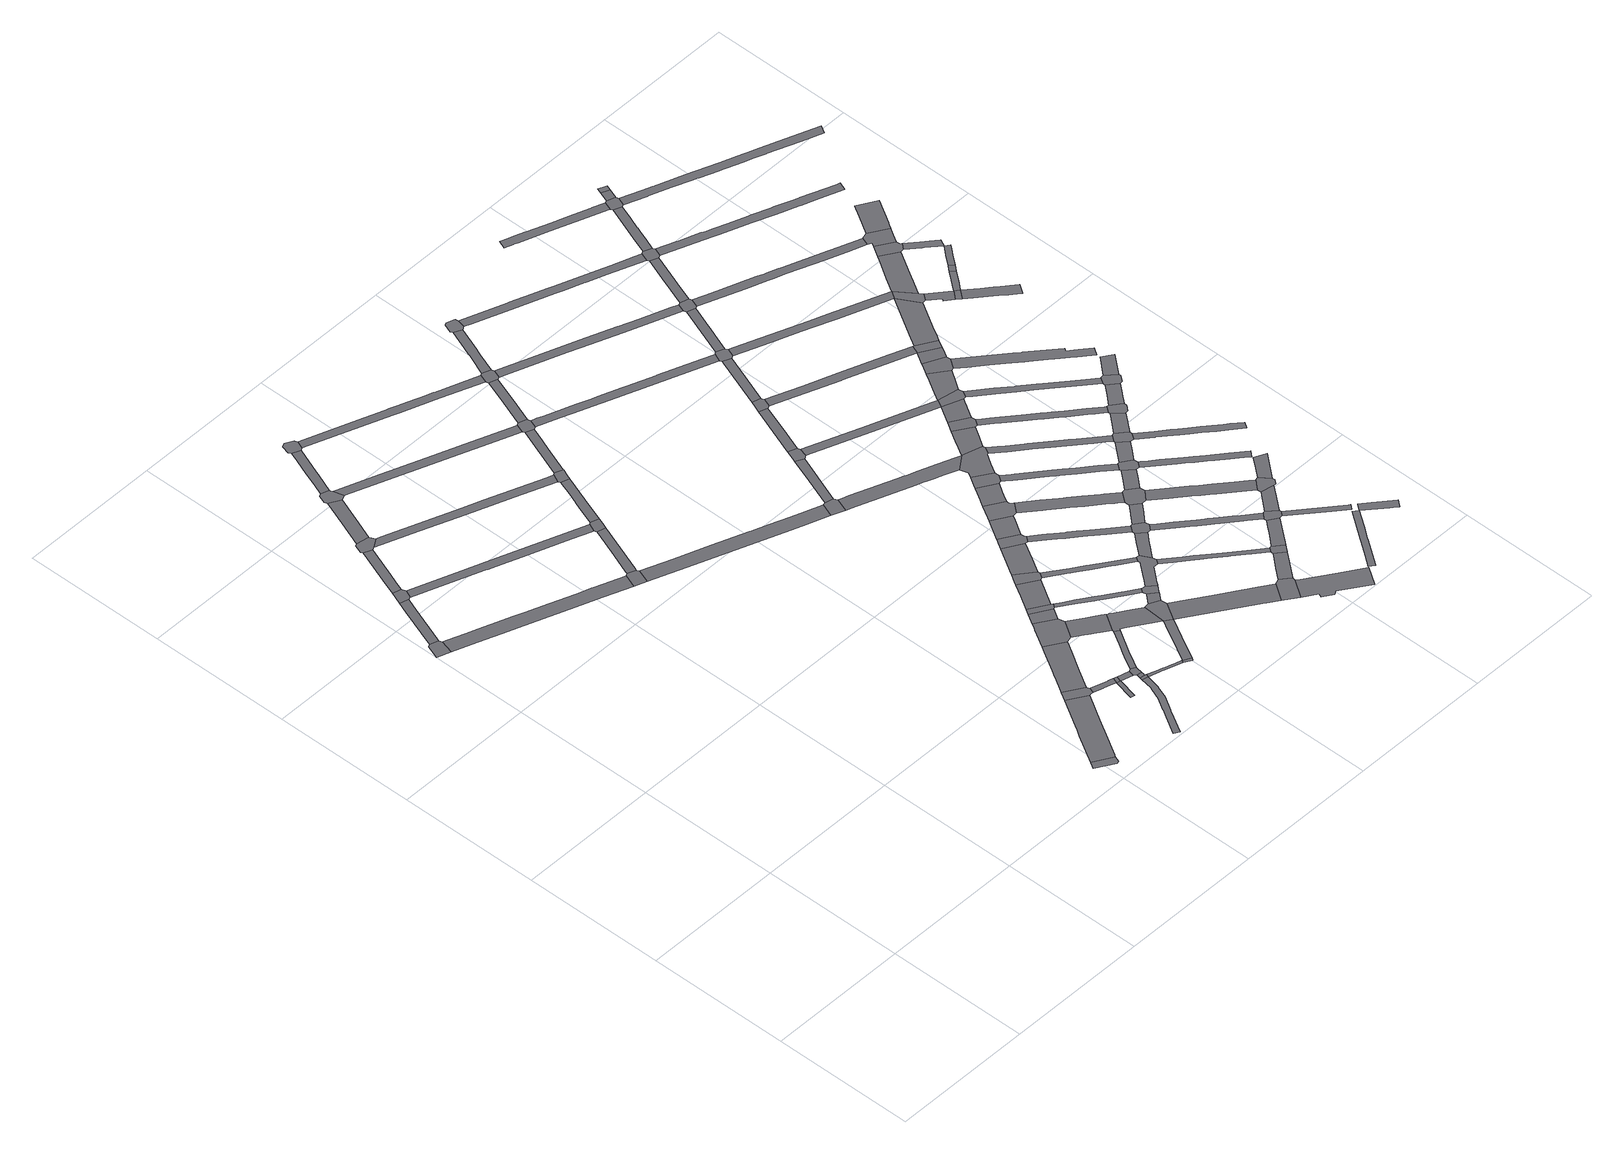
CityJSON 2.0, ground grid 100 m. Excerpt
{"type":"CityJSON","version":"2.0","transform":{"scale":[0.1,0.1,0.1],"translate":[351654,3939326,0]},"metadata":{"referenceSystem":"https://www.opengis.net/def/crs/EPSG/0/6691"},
"CityObjects":{
"road1":{"type":"Road","geometry":[{"type":"MultiSurface","lod":"1","boundaries":[[[0,1,2,3,4,5]]]}]},
"road2":{"type":"Road","attributes":{"RoadStructureAttribute.sectionType":"1"},"geometry":[{"type":"MultiSurface","lod":"1","boundaries":[[[6,7,8,9,10,0,5]]]}]},
"road3":{"type":"Road","geometry":[{"type":"MultiSurface","lod":"1","boundaries":[[[11,12,13,14,9,8]]]}]},
"road4":{"type":"Road","attributes":{"RoadStructureAttribute.sectionType":"1"},"geometry":[{"type":"MultiSurface","lod":"1","boundaries":[[[15,16,14,13,17,18,19,20]]]}]},
"road5":{"type":"Road","attributes":{"RoadStructureAttribute.sectionType":"1"},"geometry":[{"type":"MultiSurface","lod":"1","boundaries":[[[21,22,23,24,25,26,27,28,29,4,3,30,31,32,33,34,35,36,37]]]}]},
"road6":{"type":"Road","geometry":[{"type":"MultiSurface","lod":"1","boundaries":[[[38,39,40,41,42,15,20,43,44]]]}]},
"road7":{"type":"Road","attributes":{"RoadStructureAttribute.sectionType":"1"},"geometry":[{"type":"MultiSurface","lod":"1","boundaries":[[[45,46,40,39,47,48]]]}]},
"road8":{"type":"Road","attributes":{"RoadStructureAttribute.sectionType":"1"},"geometry":[{"type":"MultiSurface","lod":"1","boundaries":[[[49,50,51,52,53,12,11,54,55,56,57,58,59,60,61,62]]]}]},
"road9":{"type":"Road","geometry":[{"type":"MultiSurface","lod":"1","boundaries":[[[63,64,65,66,67]]]}]},
"road10":{"type":"Road","geometry":[{"type":"MultiSurface","lod":"1","boundaries":[[[68,45,48,69,70,71,72,73,74]]]}]},
"road11":{"type":"Road","attributes":{"RoadStructureAttribute.sectionType":"1"},"geometry":[{"type":"MultiSurface","lod":"1","boundaries":[[[72,75,76,77,78,79,80,81,82,73]]]}]},
"road12":{"type":"Road","geometry":[{"type":"MultiSurface","lod":"1","boundaries":[[[36,83,84,85,86,37]]]}]},
"road13":{"type":"Road","attributes":{"function":"3","RoadStructureAttribute.sectionType":"1"},"geometry":[{"type":"MultiSurface","lod":"1","boundaries":[[[87,88,89,90,63,67,91,92,93,94,95,96]]]}]},
"road14":{"type":"Road","attributes":{"RoadStructureAttribute.sectionType":"1"},"geometry":[{"type":"MultiSurface","lod":"1","boundaries":[[[97,98,99,100,101,102,103,104,105,106,38,44]]]}]},
"road15":{"type":"Road","geometry":[{"type":"MultiSurface","lod":"1","boundaries":[[[107,108,78,77,109,110,111,112,113]]]}]},
"road16":{"type":"Road","attributes":{"RoadStructureAttribute.sectionType":"1"},"geometry":[{"type":"MultiSurface","lod":"1","boundaries":[[[114,115,116,86,85,117,118]]]}]},
"road17":{"type":"Road","geometry":[{"type":"MultiSurface","lod":"1","boundaries":[[[119,87,96,120,121,122,123]]]}]},
"road18":{"type":"Road","geometry":[{"type":"MultiSurface","lod":"1","boundaries":[[[124,125,126,49,62,114,118]]]}]},
"road19":{"type":"Road","attributes":{"RoadStructureAttribute.sectionType":"1"},"geometry":[{"type":"MultiSurface","lod":"1","boundaries":[[[127,128,129,130,131,132,133,134,70,69]]]}]},
"road20":{"type":"Road","attributes":{"RoadStructureAttribute.sectionType":"1"},"geometry":[{"type":"MultiSurface","lod":"1","boundaries":[[[135,136,137,138,139,140,141,142,143,144,145,146,147,148,149,150,151,152]]]}]},
"road21":{"type":"Road","attributes":{"RoadStructureAttribute.sectionType":"1"},"geometry":[{"type":"MultiSurface","lod":"1","boundaries":[[[153,154,155,156,122,121,157,158,159,160]]]}]},
"road22":{"type":"Road","attributes":{"function":"3","RoadStructureAttribute.sectionType":"1"},"geometry":[{"type":"MultiSurface","lod":"1","boundaries":[[[161,162,163,164,165,166,167,168,169,170,171,172,173,119,123]]]}]},
"road23":{"type":"Road","attributes":{"RoadStructureAttribute.sectionType":"1"},"geometry":[{"type":"MultiSurface","lod":"1","boundaries":[[[174,175,176,177,126,125,178,179,180]]]}]},
"road24":{"type":"Road","attributes":{"RoadStructureAttribute.sectionType":"1"},"geometry":[{"type":"MultiSurface","lod":"1","boundaries":[[[181,160,182,183,181,184,185,186]]]}]},
"road25":{"type":"Road","geometry":[{"type":"MultiSurface","lod":"1","boundaries":[[[153,160,181,186]]]}]},
"road26":{"type":"Road","attributes":{"RoadStructureAttribute.sectionType":"1"},"geometry":[{"type":"MultiSurface","lod":"1","boundaries":[[[187,188,189,190,191,192,193,194,195,84,83,196,197,198,199]]]}]},
"road27":{"type":"Road","geometry":[{"type":"MultiSurface","lod":"1","boundaries":[[[200,201,202,135,152,203]]]}]},
"road28":{"type":"Road","attributes":{"RoadStructureAttribute.sectionType":"1"},"geometry":[{"type":"MultiSurface","lod":"1","boundaries":[[[204,201,200,205,206]]]}]},
"road29":{"type":"Road","geometry":[{"type":"MultiSurface","lod":"1","boundaries":[[[179,207,208,209,210,102,101,180]]]}]},
"road30":{"type":"Road","geometry":[{"type":"MultiSurface","lod":"1","boundaries":[[[211,212,213,185,184,204,206]]]}]},
"road31":{"type":"Road","attributes":{"RoadStructureAttribute.sectionType":"1"},"geometry":[{"type":"MultiSurface","lod":"1","boundaries":[[[214,215,216,217,218,219,220,221,222,223,224,225,226,227,228,229,230,111,110]]]}]},
"road32":{"type":"Road","geometry":[{"type":"MultiSurface","lod":"1","boundaries":[[[166,231,232,233,234,235,236,167]]]}]},
"road33":{"type":"Road","attributes":{"RoadStructureAttribute.sectionType":"1"},"geometry":[{"type":"MultiSurface","lod":"1","boundaries":[[[237,238,239,240,241,242,243,244,245,203,152]]]}]},
"road34":{"type":"Road","attributes":{"RoadStructureAttribute.sectionType":"1"},"geometry":[{"type":"MultiSurface","lod":"1","boundaries":[[[211,246,247,248,249,250,251,252,253,254,212]]]}]},
"road35":{"type":"Road","attributes":{"RoadStructureAttribute.sectionType":"1"},"geometry":[{"type":"MultiSurface","lod":"1","boundaries":[[[255,256,257,258,210,209]]]}]},
"road36":{"type":"Road","attributes":{"function":"3","RoadStructureAttribute.sectionType":"1"},"geometry":[{"type":"MultiSurface","lod":"1","boundaries":[[[259,260,234,233,261]]]}]},
"road37":{"type":"Road","geometry":[{"type":"MultiSurface","lod":"1","boundaries":[[[262,263,264,240,239]]]}]},
"road38":{"type":"Road","attributes":{"RoadStructureAttribute.sectionType":"1"},"geometry":[{"type":"MultiSurface","lod":"1","boundaries":[[[265,266,267,268,269,270,232,231,271,272,273,274,275,276]]]}]},
"road39":{"type":"Road","geometry":[{"type":"MultiSurface","lod":"1","boundaries":[[[277,278,279,259,261,280]]]}]},
"road40":{"type":"Road","geometry":[{"type":"MultiSurface","lod":"1","boundaries":[[[281,282,283,130,129,258,257,284]]]}]},
"road41":{"type":"Road","attributes":{"function":"3","RoadStructureAttribute.sectionType":"1"},"geometry":[{"type":"MultiSurface","lod":"1","boundaries":[[[285,279,278,286,287]]]}]},
"road42":{"type":"Road","attributes":{"RoadStructureAttribute.sectionType":"1"},"geometry":[{"type":"MultiSurface","lod":"1","boundaries":[[[288,289,290,291,292,293,264,263,294,295,296,297]]]}]},
"road43":{"type":"Road","geometry":[{"type":"MultiSurface","lod":"1","boundaries":[[[250,249,298,299,300,288,301,302,303,304,305,265,276]]]}]},
"road44":{"type":"Road","attributes":{"RoadStructureAttribute.sectionType":"1"},"geometry":[{"type":"MultiSurface","lod":"1","boundaries":[[[306,307,308,283,282,309,310]]]}]},
"road45":{"type":"Road","geometry":[{"type":"MultiSurface","lod":"1","boundaries":[[[286,311,312,313,314,315,287]]]}]},
"road46":{"type":"Road","attributes":{"RoadStructureAttribute.sectionType":"1"},"geometry":[{"type":"MultiSurface","lod":"1","boundaries":[[[316,317,318,319,320,321,322,323,324,277,280,325,326,327,328,329,330,331,332]]]}]},
"road47":{"type":"Road","geometry":[{"type":"MultiSurface","lod":"1","boundaries":[[[333,334,335,336,337,187,199]]]}]},
"road48":{"type":"Road","geometry":[{"type":"MultiSurface","lod":"1","boundaries":[[[338,339,340,301,288,297]]]}]},
"road49":{"type":"Road","attributes":{"function":"3","RoadStructureAttribute.sectionType":"1"},"geometry":[{"type":"MultiSurface","lod":"1","boundaries":[[[341,342,314,313,343,344,345]]]}]},
"road50":{"type":"Road","geometry":[{"type":"MultiSurface","lod":"1","boundaries":[[[346,347,218,217,306,310,348,349]]]}]},
"road51":{"type":"Road","attributes":{"RoadStructureAttribute.sectionType":"1"},"geometry":[{"type":"MultiSurface","lod":"1","boundaries":[[[350,340,339,351,352]]]}]},
"road52":{"type":"Road","attributes":{"RoadStructureAttribute.sectionType":"1"},"geometry":[{"type":"MultiSurface","lod":"1","boundaries":[[[353,354,355,337,336]]]}]},
"road53":{"type":"Road","geometry":[{"type":"MultiSurface","lod":"1","boundaries":[[[351,356,357,358,359,316,332,352]]]}]},
"road54":{"type":"Road","attributes":{"RoadStructureAttribute.sectionType":"1"},"geometry":[{"type":"MultiSurface","lod":"1","boundaries":[[[360,361,362,363,312,311,364,365,366,367,368,369,370,371]]]}]},
"road55":{"type":"Road","geometry":[{"type":"MultiSurface","lod":"1","boundaries":[[[372,373,374,375,376,377,345,344,378,379]]]}]},
"road56":{"type":"Road","attributes":{"RoadStructureAttribute.sectionType":"1"},"geometry":[{"type":"MultiSurface","lod":"1","boundaries":[[[380,381,382,383,384,347,346,385,386,387,388,389]]]}]},
"road57":{"type":"Road","attributes":{"function":"3","RoadStructureAttribute.sectionType":"1"},"geometry":[{"type":"MultiSurface","lod":"1","boundaries":[[[374,390,391,392,375]]]}]},
"road58":{"type":"Road","attributes":{"RoadStructureAttribute.sectionType":"1"},"geometry":[{"type":"MultiSurface","lod":"1","boundaries":[[[393,394,395,396,397,398,399,338,297,400,401,402,403]]]}]},
"road59":{"type":"Road","geometry":[{"type":"MultiSurface","lod":"1","boundaries":[[[404,405,354,353,406,407,408]]]}]},
"road60":{"type":"Road","geometry":[{"type":"MultiSurface","lod":"1","boundaries":[[[357,409,410,411,412,413,414,415,416,417,360,371,418,419,420,421,422,358]]]}]},
"road61":{"type":"Road","attributes":{"RoadStructureAttribute.sectionType":"1"},"geometry":[{"type":"MultiSurface","lod":"1","boundaries":[[[423,424,425,426,427,428,429,430,431,432,433,434,435,436,437,438,439,281,284]]]}]},
"road62":{"type":"Road","attributes":{"RoadStructureAttribute.sectionType":"1"},"geometry":[{"type":"MultiSurface","lod":"1","boundaries":[[[440,441,442,443,444,445,446,447,448,449,450,451,334,333,452,453,454,455,456,457,458,459]]]}]},
"road63":{"type":"Road","geometry":[{"type":"MultiSurface","lod":"1","boundaries":[[[460,380,389,461,462,463,464,465]]]}]},
"road64":{"type":"Road","geometry":[{"type":"MultiSurface","lod":"1","boundaries":[[[466,467,468,469,392,391,470,471]]]}]},
"road65":{"type":"Road","attributes":{"RoadStructureAttribute.sectionType":"1"},"geometry":[{"type":"MultiSurface","lod":"1","boundaries":[[[472,473,474,475,476,477,478,479,480,481,482,483,484,485,486,487,372,379]]]}]},
"road66":{"type":"Road","attributes":{"RoadStructureAttribute.sectionType":"1"},"geometry":[{"type":"MultiSurface","lod":"1","boundaries":[[[488,489,490,491,404,408]]]}]},
"road67":{"type":"Road","attributes":{"function":"3","RoadStructureAttribute.sectionType":"1"},"geometry":[{"type":"MultiSurface","lod":"1","boundaries":[[[467,492,493,494,495,496,497,498,468]]]}]},
"road68":{"type":"Road","attributes":{"RoadStructureAttribute.sectionType":"1"},"geometry":[{"type":"MultiSurface","lod":"1","boundaries":[[[499,500,501,417,416,502,503,504]]]}]},
"road69":{"type":"Road","geometry":[{"type":"MultiSurface","lod":"1","boundaries":[[[505,506,507,508,509,393,403]]]}]},
"road70":{"type":"Road","geometry":[{"type":"MultiSurface","lod":"1","boundaries":[[[510,490,489,511,512,513,514,515]]]}]},
"road71":{"type":"Road","geometry":[{"type":"MultiSurface","lod":"1","boundaries":[[[516,495,494,517,518,519,520,521,522]]]}]},
"road72":{"type":"Road","attributes":{"RoadStructureAttribute.sectionType":"1"},"geometry":[{"type":"MultiSurface","lod":"1","boundaries":[[[523,524,525,526,527,528,529,414,413,530,531,532,533,534,535,536,537,538,539,540]]]}]},
"road73":{"type":"Road","attributes":{"RoadStructureAttribute.sectionType":"1"},"geometry":[{"type":"MultiSurface","lod":"1","boundaries":[[[348,541,542,543,544,545,546,547,548,549,550,551,552,553,554,349]]]}]},
"road74":{"type":"Road","geometry":[{"type":"MultiSurface","lod":"1","boundaries":[[[555,556,557,558,479,478,559,499,504]]]}]},
"road75":{"type":"Road","attributes":{"RoadStructureAttribute.sectionType":"1"},"geometry":[{"type":"MultiSurface","lod":"1","boundaries":[[[470,560,561,562,563,564,565,566,567,568,569,570,571,572,573,574,575,576,577,578,471]]]}]},
"road76":{"type":"Road","attributes":{"RoadStructureAttribute.sectionType":"1"},"geometry":[{"type":"MultiSurface","lod":"1","boundaries":[[[579,580,581,582,583,584,407,406]]]}]},
"road77":{"type":"Road","geometry":[{"type":"MultiSurface","lod":"1","boundaries":[[[585,586,522,521,587,588,589,590,591,592,440,459]]]}]},
"road78":{"type":"Road","attributes":{"RoadStructureAttribute.sectionType":"1"},"geometry":[{"type":"MultiSurface","lod":"1","boundaries":[[[593,594,595,508,507,596,597,598]]]}]},
"road79":{"type":"Road","attributes":{"RoadStructureAttribute.sectionType":"1"},"geometry":[{"type":"MultiSurface","lod":"1","boundaries":[[[599,600,601,602,603,604,605,606,607,506,505]]]}]},
"road80":{"type":"Road","attributes":{"RoadStructureAttribute.sectionType":"1"},"geometry":[{"type":"MultiSurface","lod":"1","boundaries":[[[608,515,514,609,610,611,612]]]}]},
"road81":{"type":"Road","attributes":{"RoadStructureAttribute.sectionType":"1"},"geometry":[{"type":"MultiSurface","lod":"1","boundaries":[[[613,614,615,558,557,616,617,618,619]]]}]},
"road82":{"type":"Road","geometry":[{"type":"MultiSurface","lod":"1","boundaries":[[[523,540,593,598,620,621]]]}]},
"road83":{"type":"Road","attributes":{"RoadStructureAttribute.sectionType":"1"},"geometry":[{"type":"MultiSurface","lod":"1","boundaries":[[[518,622,623,624,625,626,627,628,629,630,631,632,633,634,635,636,637,638,639,640,641,642,643,519]]]}]},
"road84":{"type":"Road","attributes":{"function":"3","RoadStructureAttribute.sectionType":"1"},"geometry":[{"type":"MultiSurface","lod":"1","boundaries":[[[644,645,646,647,440,592,648,649,650]]]}]},
"road85":{"type":"Road","attributes":{"RoadStructureAttribute.sectionType":"1"},"geometry":[{"type":"MultiSurface","lod":"1","boundaries":[[[555,651,652,653,654,655,656,657,658,659,660,661,662,663,664,665,666,667,668,669,670,556]]]}]},
"road86":{"type":"Road","geometry":[{"type":"MultiSurface","lod":"1","boundaries":[[[671,672,673,570,569,619,618,674]]]}]},
"road87":{"type":"Road","geometry":[{"type":"MultiSurface","lod":"1","boundaries":[[[611,675,676,677,678,679,429,428,612]]]}]},
"road88":{"type":"Road","attributes":{"RoadStructureAttribute.sectionType":"1"},"geometry":[{"type":"MultiSurface","lod":"1","boundaries":[[[461,680,681,682,683,684,685,686,687,688,689,690,691,692,693,694,695,696,697,698,699,700,462]]]}]},
"road89":{"type":"Road","attributes":{"RoadStructureAttribute.sectionType":"1"},"geometry":[{"type":"MultiSurface","lod":"1","boundaries":[[[620,701,702,703,704,705,706,707,621]]]}]},
"road90":{"type":"Road","geometry":[{"type":"MultiSurface","lod":"1","boundaries":[[[708,709,710,711,712,644,650]]]}]},
"road91":{"type":"Road","attributes":{"RoadStructureAttribute.sectionType":"1"},"geometry":[{"type":"MultiSurface","lod":"1","boundaries":[[[713,714,715,716,717,718,673,672]]]}]},
"road92":{"type":"Road","attributes":{"RoadStructureAttribute.sectionType":"1"},"geometry":[{"type":"MultiSurface","lod":"1","boundaries":[[[678,719,720,721,722,723,724,679]]]}]},
"road93":{"type":"Road","attributes":{"RoadStructureAttribute.sectionType":"1"},"geometry":[{"type":"MultiSurface","lod":"1","boundaries":[[[725,726,727,728,512,511,729,730,731,732]]]}]},
"road94":{"type":"Road","attributes":{"RoadStructureAttribute.sectionType":"1"},"geometry":[{"type":"MultiSurface","lod":"1","boundaries":[[[733,734,735,736,737,738,739,740,741,742,743,744,745,746,591,590,747,748,749,750,751,752,753,754,755,756,757]]]}]},
"road95":{"type":"Road","attributes":{"function":"3","RoadStructureAttribute.sectionType":"1"},"geometry":[{"type":"MultiSurface","lod":"1","boundaries":[[[712,711,758,759,760,761,580]]]}]},
"road96":{"type":"Road","geometry":[{"type":"MultiSurface","lod":"1","boundaries":[[[703,762,763,764,765,662,661,704]]]}]},
"road97":{"type":"Road","geometry":[{"type":"MultiSurface","lod":"1","boundaries":[[[766,767,634,633,716,715,768,769]]]}]},
"road98":{"type":"Road","attributes":{"RoadStructureAttribute.sectionType":"1"},"geometry":[{"type":"MultiSurface","lod":"1","boundaries":[[[770,771,772,773,774,775,776,777,778,779,780,781,782,783,784,671,674]]]}]},
"road99":{"type":"Road","geometry":[{"type":"MultiSurface","lod":"1","boundaries":[[[580,761,785,786,787,581]]]}]},
"road100":{"type":"Road","geometry":[{"type":"MultiSurface","lod":"1","boundaries":[[[547,546,723,722,788,789,790,791]]]}]},
"road101":{"type":"Road","attributes":{"RoadStructureAttribute.sectionType":"1"},"geometry":[{"type":"MultiSurface","lod":"1","boundaries":[[[792,767,766,793,794,795]]]}]},
"road102":{"type":"Road","attributes":{"RoadStructureAttribute.sectionType":"1"},"geometry":[{"type":"MultiSurface","lod":"1","boundaries":[[[796,797,798,799,800,765,764]]]}]},
"road103":{"type":"Road","attributes":{"function":"3","RoadStructureAttribute.sectionType":"1"},"geometry":[{"type":"MultiSurface","lod":"1","boundaries":[[[801,802,581,787,803,804,805,806]]]}]},
"road104":{"type":"Road","attributes":{"RoadStructureAttribute.sectionType":"1"},"geometry":[{"type":"MultiSurface","lod":"1","boundaries":[[[807,808,809,763,762,810,811]]]}]},
"road105":{"type":"Road","attributes":{"RoadStructureAttribute.sectionType":"1"},"geometry":[{"type":"MultiSurface","lod":"1","boundaries":[[[812,813,814,815,816,817,818,819,820,821,822,823,824,825,826,827,828,829,830,831,832,833,834,835,836,837,709,708]]]}]},
"road106":{"type":"Road","attributes":{"RoadStructureAttribute.sectionType":"1"},"geometry":[{"type":"MultiSurface","lod":"1","boundaries":[[[838,839,840,841,842,843,844,845,846,847,848,849,842,850,851,852,853,854,855]]]}]},
"road107":{"type":"Road","geometry":[{"type":"MultiSurface","lod":"1","boundaries":[[[856,733,757,795,794,857,858,859]]]}]},
"road108":{"type":"Road","geometry":[{"type":"MultiSurface","lod":"1","boundaries":[[[860,777,776,799,798,861,862,863,864]]]}]},
"road109":{"type":"Road","attributes":{"RoadStructureAttribute.sectionType":"1"},"geometry":[{"type":"MultiSurface","lod":"1","boundaries":[[[768,865,866,867,868,869,870,871,872,873,874,875,876,877,878,879,880,881,769]]]}]},
"road110":{"type":"Road","attributes":{"RoadStructureAttribute.sectionType":"1"},"geometry":[{"type":"MultiSurface","lod":"1","boundaries":[[[882,883,791,790,884,885,886,887,888]]]}]},
"road111":{"type":"Road","attributes":{"RoadStructureAttribute.sectionType":"1"},"geometry":[{"type":"MultiSurface","lod":"1","boundaries":[[[889,890,891,892,893,894,677,676,895,896,897,898,899,900,901,902]]]}]},
"road112":{"type":"Road","geometry":[{"type":"MultiSurface","lod":"1","boundaries":[[[805,903,904,905,906,907,806]]]}]},
"road113":{"type":"Road","attributes":{"RoadStructureAttribute.sectionType":"1"},"geometry":[{"type":"MultiSurface","lod":"1","boundaries":[[[908,909,910,911,912,913,856,859]]]}]},
"road114":{"type":"Road","attributes":{"function":"3","RoadStructureAttribute.sectionType":"1"},"geometry":[{"type":"MultiSurface","lod":"1","boundaries":[[[906,905,914,915,916,732]]]}]},
"road115":{"type":"Road","attributes":{"RoadStructureAttribute.sectionType":"1"},"geometry":[{"type":"MultiSurface","lod":"1","boundaries":[[[917,918,919,920,921,922,923,924,925,926,927,928,929,930,931,932,933,934,935,936,937,938,939,940]]]}]},
"road116":{"type":"Road","attributes":{"RoadStructureAttribute.sectionType":"1"},"geometry":[{"type":"MultiSurface","lod":"1","boundaries":[[[941,942,860,864,943]]]}]},
"road117":{"type":"Road","attributes":{"RoadStructureAttribute.sectionType":"1"},"geometry":[{"type":"MultiSurface","lod":"1","boundaries":[[[944,945,946,947,948,949,950,951,952,953,786,785,954,955,956,957,958,959,960,961,962]]]}]},
"road118":{"type":"Road","geometry":[{"type":"MultiSurface","lod":"1","boundaries":[[[887,963,964,965,966,689,688,888]]]}]},
"road119":{"type":"Road","geometry":[{"type":"MultiSurface","lod":"1","boundaries":[[[967,725,732,916,968]]]}]},
"road120":{"type":"Road","geometry":[{"type":"MultiSurface","lod":"1","boundaries":[[[911,969,970,971,972,973,824,823,912]]]}]},
"road121":{"type":"Road","attributes":{"RoadStructureAttribute.sectionType":"1"},"geometry":[{"type":"MultiSurface","lod":"1","boundaries":[[[974,975,976,977,978,979,980,981,858,857,982,983,984,985,986,987,988,989,990,991,992]]]}]},
"road122":{"type":"Road","attributes":{"RoadStructureAttribute.sectionType":"1"},"geometry":[{"type":"MultiSurface","lod":"1","boundaries":[[[993,994,973,972,995,996,997]]]}]},
"road123":{"type":"Road","attributes":{"RoadStructureAttribute.sectionType":"1"},"geometry":[{"type":"MultiSurface","lod":"1","boundaries":[[[998,999,1000,966,965,1001,1002,1003,1004,1005,1006]]]}]},
"road124":{"type":"Road","attributes":{"function":"3","RoadStructureAttribute.sectionType":"1"},"geometry":[{"type":"MultiSurface","lod":"1","boundaries":[[[1007,1008,1009,1010,902,1011,967,968]]]}]},
"road125":{"type":"Road","attributes":{"RoadStructureAttribute.sectionType":"1"},"geometry":[{"type":"MultiSurface","lod":"1","boundaries":[[[1012,1013,1014,1015,1016,1017,1018,1019,904,903,1020,1021,1022,1023,1024,1025,1026,1027,1028,1029,1030,1031,1032]]]}]},
"road126":{"type":"Road","attributes":{"RoadStructureAttribute.sectionType":"1"},"geometry":[{"type":"MultiSurface","lod":"1","boundaries":[[[788,1033,1034,1035,1036,1037,1038,1039,1040,1041,1042,1043,1044,1045,1046,1047,1048,1049,1050,1051,789]]]}]},
"road127":{"type":"Road","geometry":[{"type":"MultiSurface","lod":"1","boundaries":[[[1052,1053,1054,1055,1056,944,962,993,997]]]}]},
"road128":{"type":"Road","geometry":[{"type":"MultiSurface","lod":"1","boundaries":[[[1057,1058,1059,1060,925,924,998,1006]]]}]},
"road129":{"type":"Road","attributes":{"RoadStructureAttribute.sectionType":"1"},"geometry":[{"type":"MultiSurface","lod":"1","boundaries":[[[1060,1059,1061,1062]]]}]},
"road130":{"type":"Road","attributes":{"RoadStructureAttribute.sectionType":"1"},"geometry":[{"type":"MultiSurface","lod":"1","boundaries":[[[1055,1063,1064,1065,1066,1067,1068,1056]]]}]},
"road131":{"type":"Road","geometry":[{"type":"MultiSurface","lod":"1","boundaries":[[[1069,1070,889,902,1010,1071]]]}]},
"road132":{"type":"Road","geometry":[{"type":"MultiSurface","lod":"1","boundaries":[[[1062,1061,1072,1073]]]}]},
"road133":{"type":"Road","attributes":{"RoadStructureAttribute.sectionType":"1"},"geometry":[{"type":"MultiSurface","lod":"1","boundaries":[[[1074,1075,1076,1077,1069,1071]]]}]},
"road134":{"type":"Road","geometry":[{"type":"MultiSurface","lod":"1","boundaries":[[[1078,1077,1076,1079]]]}]},
"road135":{"type":"Road","attributes":{"function":"3","RoadStructureAttribute.sectionType":"1"},"geometry":[{"type":"MultiSurface","lod":"1","boundaries":[[[1080,1081,1082,889,1070,1083,1084,1085]]]}]},
"road136":{"type":"Road","attributes":{"RoadStructureAttribute.sectionType":"1"},"geometry":[{"type":"MultiSurface","lod":"1","boundaries":[[[1086,1087,1088,1089,1090,1091,1092,1093,1094,1095,1096,1097,1098,1099,1100,1101,1102,1103,1104,964,963,1105,1106,1107,1108,1109,1110,1111,1112,1113]]]}]},
"road137":{"type":"Road","attributes":{"RoadStructureAttribute.sectionType":"1"},"geometry":[{"type":"MultiSurface","lod":"1","boundaries":[[[1114,1115,1116,1117,1077,1078,1118,1119,1120,1121]]]}]},
"road138":{"type":"Road","attributes":{"RoadStructureAttribute.sectionType":"1"},"geometry":[{"type":"MultiSurface","lod":"1","boundaries":[[[1122,1123,1124,1125,1126,1127,1128,1129,1130,1131,1132,1078,1079]]]}]},
"road139":{"type":"Road","geometry":[{"type":"MultiSurface","lod":"1","boundaries":[[[1133,1134,1135,1136,1137,1080,1085]]]}]},
"road140":{"type":"Road","geometry":[{"type":"MultiSurface","lod":"1","boundaries":[[[1138,1114,1121,1139,1140,1141]]]}]},
"road141":{"type":"Road","geometry":[{"type":"MultiSurface","lod":"1","boundaries":[[[1142,1143,1144,1042,1041,1145,1146,1147,1148,1137,1136,1149]]]}]},
"road142":{"type":"Road","attributes":{"RoadStructureAttribute.sectionType":"1"},"geometry":[{"type":"MultiSurface","lod":"1","boundaries":[[[1150,1151,1152,1153,1154,1155,1156,1157,1158,1159,1141,1140]]]}]},
"road143":{"type":"Road","attributes":{"RoadStructureAttribute.sectionType":"1"},"geometry":[{"type":"MultiSurface","lod":"1","boundaries":[[[1160,1161,1154,1162,1163,1164,1134,1133]]]}]},
"road144":{"type":"Road","attributes":{"function":"3","RoadStructureAttribute.sectionType":"1"},"geometry":[{"type":"MultiSurface","lod":"1","boundaries":[[[1165,1166,1167,1144,1143,1168,1169,1170,1171]]]}]},
"road145":{"type":"Road","attributes":{"RoadStructureAttribute.sectionType":"1"},"geometry":[{"type":"MultiSurface","lod":"1","boundaries":[[[1172,1173,1174,1175,1176,1177,1178,1179,1180,1181,1182,1058,1057,1183,1184,1185,1186,1187,1188,1189,1190,1191,1192,1193,1194,1195,1196,1197,1198]]]}]}
},
"vertices":[
[58,3784,0],[38,3773,0],[5,3678,0],[98,3647,0],[122,3743,0],[114,3762,0],
[120,3780,0],[217,4041,0],[249,4129,0],[191,4147,0],[164,4072,0],
[270,4135,0],[294,4191,0],[283,4218,0],[224,4232,0],
[357,4590,0],[250,4304,0],[310,4292,0],[347,4391,0],[348,4394,0],[414,4570,0],
[1073,3388,0],[1053,3396,0],[957,3431,0],[789,3494,0],[636,3551,0],[599,3565,0],[569,3576,0],[312,3672,0],[305,3675,0],[269,3584,0],[312,3568,0],[417,3529,0],[477,3507,0],[907,3345,0],[1046,3294,0],[1231,3225,0],[1265,3317,0],
[494,4617,0],[477,4656,0],[388,4671,0],[369,4663,0],[351,4607,0],[426,4574,0],[432,4576,0],
[521,5028,0],[455,4850,0],[538,4819,0],[600,4985,0],
[1437,3768,0],[1171,3867,0],[905,3966,0],[861,3982,0],[578,4086,0],[456,4066,0],[457,4066,0],[742,3961,0],[756,3955,0],[840,3924,0],[969,3876,0],[1277,3763,0],[1400,3718,0],[1414,3713,0],
[1966,235,0],[1938,188,0],[2067,112,0],[2085,119,0],[2099,157,0],
[513,5048,0],[637,5002,0],[615,5074,0],[613,5078,0],[609,5094,0],[552,5111,0],[533,5104,0],
[664,5236,0],[676,5268,0],[743,5445,0],[687,5468,0],[662,5402,0],[619,5290,0],[600,5237,0],[583,5194,0],
[1314,3194,0],[1348,3286,0],[1341,3304,0],[1284,3324,0],
[2246,698,0],[2134,511,0],[2112,477,0],[2085,435,0],[2109,172,0],[2215,348,0],[2251,409,0],[2305,498,0],[2329,537,0],[2377,619,0],
[718,4471,0],[1009,4361,0],[1043,4348,0],[1309,4248,0],[1573,4148,0],[1599,4205,0],[1563,4218,0],[1166,4366,0],[1032,4416,0],[535,4602,0],
[693,5544,0],[677,5486,0],[757,5453,0],[761,5455,0],[783,5510,0],[775,5530,0],[719,5557,0],
[1422,3694,0],[1355,3516,0],[1290,3341,0],[1349,3323,0],[1480,3677,0],
[2282,758,0],[2392,625,0],[2410,620,0],[2421,657,0],[2413,679,0],
[1495,3717,0],[1511,3758,0],[1453,3778,0],
[1176,4799,0],[1707,4600,0],[1741,4587,0],[1762,4645,0],[1482,4751,0],[1196,4857,0],[873,4978,0],[643,5063,0],
[2684,479,0],[2669,398,0],[2668,392,0],[2662,378,0],[2632,303,0],[2583,220,0],[2583,219,0],[2549,162,0],[2478,40,0],[2514,17,0],[2558,94,0],[2577,127,0],[2606,179,0],[2607,181,0],[2670,283,0],[2702,365,0],[2703,367,0],[2726,471,0],
[2575,613,0],[2560,617,0],[2544,622,0],[2541,622,0],[2475,601,0],[2478,600,0],[2542,581,0],[2564,574,0],
[2489,804,0],[2512,842,0],[2563,926,0],[2563,927,0],[2612,1007,0],[2620,1021,0],[2487,1100,0],[2470,1072,0],[2466,1065,0],[2381,923,0],[2363,894,0],[2339,853,0],[2300,788,0],
[1546,4028,0],[1518,3952,0],[1518,3951,0],[1504,3915,0],[1574,3930,0],[1641,4112,0],[1583,4131,0],
[2592,566,0],[2529,430,0],[2557,422,0],[2675,543,0],[2683,582,0],[2603,605,0],
[2492,2860,0],[2383,2901,0],[2288,2936,0],[2154,2986,0],[2046,3026,0],[2033,3031,0],[1798,3118,0],[1560,3207,0],[1357,3283,0],[1562,3101,0],[2213,2858,0],[2307,2823,0],[2457,2768,0],
[2723,494,0],[2688,500,0],[2685,486,0],[2733,490,0],
[2693,528,0],[2726,510,0],[2728,522,0],
[1652,4142,0],[1670,4190,0],[1670,4191,0],[1615,4216,0],
[2737,575,0],[2703,594,0],[2699,587,0],
[1333,5242,0],[1371,5228,0],[1623,5136,0],[1906,5031,0],[1925,5087,0],[1890,5100,0],[1638,5193,0],[1632,5195,0],[1577,5216,0],[1549,5226,0],[1523,5236,0],[1469,5255,0],[1409,5278,0],[1354,5298,0],[1334,5305,0],[1326,5309,0],[1206,5353,0],
[2661,1031,0],[2735,1147,0],[2724,1192,0],[2590,1273,0],[2572,1243,0],[2565,1231,0],
[2832,438,0],[2834,437,0],[2956,398,0],[2961,416,0],[2903,434,0],[2898,436,0],[2852,450,0],[2840,454,0],[2796,469,0],
[2781,653,0],[2793,675,0],[2807,698,0],[2904,856,0],[2871,877,0],[2815,783,0],[2814,781,0],[2774,718,0],[2746,673,0],
[1742,4381,0],[1768,4452,0],[1805,4550,0],[1749,4571,0],
[2635,1347,0],[2603,1294,0],[2768,1267,0],
[3008,369,0],[3018,386,0],[2967,414,0],
[2946,1009,0],[2938,1014,0],[2920,1026,0],[2894,1043,0],[2854,1068,0],[2826,1087,0],[2689,1012,0],[2743,977,0],[2750,973,0],[2794,943,0],[2809,932,0],[2869,891,0],
[2797,1297,0],[2784,1305,0],[2656,1382,0],[2780,1271,0],
[1844,4614,0],[1837,4636,0],[1780,4655,0],[1825,4558,0],
[2718,1486,0],[2899,1489,0],[2767,1568,0],
[3132,720,0],[3133,719,0],[3100,659,0],[3061,588,0],[3051,567,0],[3015,501,0],[3052,449,0],[3075,491,0],[3176,673,0],[3183,687,0],
[2910,866,0],[2946,842,0],[3061,767,0],[3142,879,0],[3080,919,0],[2987,981,0],[2963,998,0],[2960,999,0],
[1912,5010,0],[1846,4833,0],[1816,4752,0],[1903,4812,0],[1969,4992,0],
[2914,1497,0],[2937,1531,0],[2933,1546,0],[2811,1641,0],[2783,1595,0],
[3244,1002,0],[3164,1056,0],[3148,1067,0],[3045,1135,0],[3027,1148,0],[3010,1159,0],[2936,1208,0],[2919,1219,0],[2845,1266,0],[2897,1193,0],[2917,1180,0],[2985,1134,0],[3007,1119,0],[3008,1118,0],[3026,1107,0],[3144,1027,0],[3225,974,0],
[2548,2734,0],[2583,2827,0],[2576,2841,0],[2571,2852,0],[2512,2864,0],
[3257,806,0],[3250,850,0],[3177,883,0],
[2817,1651,0],[2816,1650,0],[2991,1644,0],[3060,1762,0],[2930,1840,0],
[2001,5074,0],[1943,5096,0],[1987,4998,0],[2009,5056,0],
[3228,942,0],[3292,902,0],[3234,949,0],
[2702,3202,0],[2648,3231,0],[2583,3058,0],
[3297,908,0],[3330,949,0],[3273,995,0],[3250,998,0],
[3417,1198,0],[3174,1368,0],[3168,1372,0],[3087,1427,0],[3056,1401,0],[3061,1397,0],[3088,1379,0],[3153,1336,0],[3169,1325,0],[3278,1252,0],[3287,1246,0],[3399,1169,0],
[3110,1799,0],[3102,1805,0],[3098,1833,0],[2971,1909,0],[2969,1905,0],[2957,1884,0],[3079,1762,0],[3080,1761,0],
[2081,5451,0],[2014,5274,0],[2008,5260,0],[2008,5258,0],[1994,5221,0],[2045,5190,0],[2047,5194,0],[2057,5220,0],[2070,5253,0],[2135,5424,0],
[3175,1955,0],[3184,1971,0],[3055,2048,0],
[3812,442,0],[3722,501,0],[3641,553,0],[3637,556,0],[3514,636,0],[3397,713,0],[3325,761,0],[3198,677,0],[3653,376,0],[3658,373,0],[3731,323,0],
[2680,3318,0],[2654,3247,0],[2730,3218,0],[2744,3277,0],[2737,3295,0],
[3343,964,0],[3344,966,0],[3362,988,0],[3431,1070,0],[3464,1070,0],[3486,1101,0],[3486,1103,0],[3477,1127,0],[3440,1198,0],[3404,1154,0],[3389,1136,0],[3340,1077,0],[3338,1075,0],[3309,1038,0],
[1977,4501,0],[2056,4471,0],[2369,4354,0],[2396,4344,0],[2459,4321,0],[2969,4131,0],[2991,4187,0],[2912,4217,0],[2633,4322,0],[2629,4323,0],[2446,4390,0],[2417,4401,0],[2264,4459,0],[2215,4477,0],[2132,4508,0],[1928,4583,0],[1887,4599,0],
[3352,2539,0],[3337,2545,0],[3307,2556,0],[3202,2595,0],[3126,2624,0],[3082,2640,0],[3056,2650,0],[3009,2667,0],[2993,2673,0],[2954,2688,0],[2654,2800,0],[2609,2817,0],[2616,2709,0],[2625,2705,0],[2990,2569,0],[3028,2554,0],[3059,2543,0],[3097,2528,0],[3161,2505,0],[3253,2470,0],
[2073,5470,0],[2161,5439,0],[2175,5496,0],[2170,5517,0],[2112,5537,0],[2096,5528,0],
[3246,2060,0],[3247,2084,0],[3122,2159,0],[3071,2074,0],[3214,1976,0],[3269,2042,0],
[3167,1689,0],[3216,1648,0],[3255,1616,0],[3313,1568,0],[3355,1533,0],[3444,1460,0],[3560,1364,0],[3591,1404,0],[3501,1477,0],[3404,1557,0],[3343,1608,0],[3298,1645,0],[3293,1649,0],[3212,1715,0],[3206,1720,0],[3184,1739,0],
[2803,3472,0],[2869,3651,0],[2812,3671,0],[2745,3493,0],
[3273,2128,0],[3290,2156,0],[3328,2218,0],[3202,2293,0],[3181,2258,0],[3149,2205,0],[3143,2194,0],
[3560,1344,0],[3501,1273,0],[3491,1261,0],[3549,1213,0],[3557,1222,0],[3618,1292,0],
[3829,257,0],[3914,382,0],[3916,401,0],[3848,457,0],[3845,453,0],
[2830,3721,0],[2888,3659,0],[2909,3715,0],[2906,3722,0],[2901,3736,0],[2842,3753,0],
[3217,2318,0],[3344,2222,0],[3345,2221,0],[3376,2263,0],[3377,2270,0],[3377,2297,0],[3250,2374,0],
[4010,671,0],[3905,756,0],[3792,849,0],[3740,892,0],[3688,936,0],[3660,960,0],[3607,1001,0],[3533,1012,0],[3536,1010,0],[3614,946,0],[3659,912,0],[3714,869,0],[3717,866,0],[3792,807,0],[3804,797,0],[3896,722,0],[3900,718,0],[3988,646,0],
[2028,4983,0],[2413,4840,0],[2562,4784,0],[2597,4771,0],[2766,4709,0],[3133,4572,0],[3152,4627,0],[3105,4645,0],[2911,4719,0],[2777,4768,0],[2776,4769,0],[2583,4841,0],[2437,4896,0],[2311,4943,0],
[3643,1293,0],[3673,1331,0],[3668,1361,0],[3606,1404,0],[3560,1355,0],
[3336,1875,0],[3353,1862,0],[3422,1805,0],[3425,1803,0],[3461,1772,0],[3528,1715,0],[3625,1636,0],[3667,1601,0],[3681,1589,0],[3713,1562,0],[3764,1629,0],[3682,1699,0],[3669,1710,0],[3581,1784,0],[3510,1842,0],[3481,1867,0],[3475,1871,0],[3389,1943,0],[3309,2009,0],
[3139,3064,0],[3569,2903,0],[3597,2957,0],[3569,2967,0],[3189,3109,0],[3165,3118,0],
[3257,2458,0],[3272,2410,0],[3417,2365,0],[3448,2416,0],[3458,2434,0],[3470,2434,0],[3495,2480,0],[3492,2499,0],
[3990,627,0],[3963,595,0],[3911,532,0],[4042,559,0],[4049,567,0],[4055,575,0],
[3922,194,0],[3913,169,0],[3982,127,0],[4007,141,0],[4069,100,0],[4204,9,0],[4284,129,0],[4133,230,0],[3925,370,0],
[2969,4097,0],[2972,3926,0],[2998,3995,0],[3035,4092,0],[2976,4114,0],
[3666,1472,0],[3665,1471,0],[3663,1469,0],[3720,1419,0],[3724,1422,0],[3775,1479,0],[3716,1529,0],
[4091,620,0],[4024,673,0],
[3367,2204,0],[3403,2176,0],[3447,2139,0],[3505,2091,0],[3592,2020,0],[3603,2012,0],[3619,1998,0],[3671,1954,0],[3698,1932,0],[3802,1847,0],[3867,1793,0],[3892,1773,0],[3923,1813,0],[3835,1886,0],[3732,1969,0],[3672,2021,0],[3649,2041,0],[3623,2062,0],[3537,2132,0],[3451,2203,0],[3435,2215,0],[3384,2257,0],
[3459,2720,0],[3404,2630,0],[3403,2628,0],[3357,2548,0],[3521,2545,0],[3537,2569,0],[3583,2643,0],
[3663,1276,0],[3758,1195,0],[3802,1159,0],[3847,1123,0],[3858,1114,0],[3901,1079,0],[3958,1032,0],[3965,1027,0],[4074,939,0],[4089,926,0],[4167,863,0],[4201,899,0],[4099,982,0],[4058,1015,0],[3996,1065,0],[3944,1108,0],[3932,1117,0],[3892,1150,0],[3785,1238,0],[3711,1299,0],
[3866,1545,0],[3861,1578,0],[3791,1634,0],[3808,1483,0],
[3046,4098,0],[3052,4102,0],[3075,4157,0],[3064,4176,0],[3009,4197,0],
[2200,5424,0],[2457,5329,0],[2729,5229,0],[2777,5211,0],[2917,5161,0],[2922,5159,0],[2931,5156,0],[3055,5110,0],[3300,5020,0],[3320,5077,0],[3277,5092,0],[3128,5147,0],[3042,5178,0],[2949,5212,0],[2766,5279,0],[2749,5285,0],[2728,5293,0],[2592,5343,0],[2584,5346,0],[2495,5378,0],[2482,5383,0],
[4106,638,0],[4163,710,0],[4235,799,0],[4170,843,0],[4133,800,0],[4099,760,0],[4052,705,0],
[3601,2643,0],[3628,2684,0],[3627,2693,0],[3624,2713,0],[3500,2789,0],
[3909,1635,0],[3912,1638,0],[3963,1700,0],[3895,1758,0],[3843,1696,0],[3840,1692,0],
[3110,4298,0],[3132,4355,0],[3141,4379,0],[3199,4534,0],[3141,4552,0],[3075,4376,0],
[3830,3372,0],[3689,3425,0],[3368,3544,0],[3150,3624,0],[3337,3490,0],[3341,3489,0],[3688,3361,0],[3809,3316,0],
[4078,1997,0],[4077,1998,0],[3988,2071,0],[3889,2153,0],[3877,2163,0],[3834,2199,0],[3788,2239,0],[3786,2241,0],[3690,2319,0],[3676,2330,0],[3588,2403,0],[3587,2403,0],[3551,2432,0],[3526,2454,0],[3556,2363,0],[3655,2281,0],[3675,2269,0],[3729,2224,0],[3757,2200,0],[3759,2198,0],[3856,2117,0],[3952,2037,0],[3956,2033,0],[4010,1988,0],[4046,1958,0],
[3669,2785,0],[3682,2806,0],[3697,2830,0],[3710,2852,0],
[4257,803,0],[4283,829,0],[4281,846,0],[4217,901,0],
[4013,1765,0],[3940,1814,0],[3986,1697,0],[4016,1737,0],
[3913,1395,0],[4018,1307,0],[4061,1271,0],[4122,1220,0],[4134,1210,0],[4225,1135,0],[4320,1057,0],[4375,1121,0],[4346,1145,0],[4280,1200,0],[4175,1287,0],[4116,1336,0],[4073,1372,0],[3962,1465,0],[3911,1506,0],
[3731,2856,0],[3752,2900,0],[3747,2928,0],
[3217,4540,0],[3235,4598,0],[3230,4619,0],[3172,4633,0],
[3993,1880,0],[4061,1823,0],[4111,1884,0],[4047,1946,0],
[4342,922,0],[4355,937,0],[4413,1009,0],[4323,1029,0],[4277,973,0],
[3685,3106,0],[3647,3042,0],[3768,2960,0],[3790,2994,0],[3838,3067,0],[3716,3158,0],
[4602,566,0],[4594,573,0],[4522,633,0],[4485,611,0],[4576,534,0],
[3679,2578,0],[3709,2553,0],[3712,2551,0],[3810,2469,0],[3899,2394,0],[3908,2387,0],[3998,2313,0],[4010,2303,0],[4109,2222,0],[4143,2195,0],[4161,2180,0],[4203,2145,0],[4235,2185,0],[4224,2194,0],[4142,2262,0],[4040,2345,0],[4012,2368,0],[3980,2395,0],[3943,2426,0],[3933,2434,0],[3930,2437,0],[3843,2508,0],[3744,2590,0],[3697,2629,0],[3680,2643,0],[3641,2673,0],
[4324,111,0],[4451,288,0],[4462,304,0],[4521,385,0],[4598,496,0],[4739,378,0],[4771,352,0],[4785,340,0],[4822,386,0],[4701,485,0],[4700,487,0],[4634,541,0],[4565,519,0],[4428,329,0],[4389,275,0],[4370,248,0],[4344,213,0],[4289,137,0],
[4095,2000,0],[4139,1882,0],[4167,1922,0],[4168,1942,0],
[4399,1125,0],[4430,1010,0],[4432,1010,0],[4453,1040,0],[4451,1057,0],
[4087,1614,0],[4162,1552,0],[4197,1523,0],[4242,1485,0],[4299,1438,0],[4332,1411,0],[4405,1350,0],[4490,1280,0],[4503,1269,0],[4534,1306,0],[4436,1388,0],[4331,1475,0],[4273,1523,0],[4228,1560,0],[4118,1652,0],[4065,1695,0],[4029,1725,0],
[3241,4819,0],[3239,4814,0],[3281,4756,0],[3297,4798,0],[3310,4834,0],[3365,4982,0],[3309,5001,0],
[4086,3776,0],[3886,3851,0],[3695,3923,0],[3574,3968,0],[3277,4081,0],[3161,4125,0],[3123,4075,0],[3292,4011,0],[3442,3954,0],[3548,3914,0],[3694,3859,0],[3874,3791,0],[4018,3737,0],[4053,3723,0],
[3856,3069,0],[3902,3137,0],[3900,3167,0],[3760,3234,0],[3742,3202,0],
[4219,2004,0],[4220,2005,0],[4221,2006,0],[4271,2067,0],[4205,2130,0],[4149,2064,0],
[3901,3169,0],[3918,3196,0],[3943,3239,0],
[2810,5711,0],[2868,5689,0],[2872,5688,0],[2896,5679,0],[3095,5606,0],[3252,5548,0],[3466,5469,0],[3470,5468,0],[3490,5526,0],[3410,5555,0],[3405,5557,0],[3292,5598,0],[3217,5625,0],[3194,5634,0],[3177,5640,0],[3108,5666,0],[3048,5688,0],[2993,5708,0],[2991,5709,0],[2930,5731,0],[2921,5735,0],[2917,5736,0],[2849,5761,0],[2831,5768,0],
[4506,1258,0],[4449,1187,0],[4587,1220,0],
[4389,2374,0],[4298,2449,0],[4199,2532,0],[4097,2614,0],[4093,2618,0],[4071,2636,0],[3999,2696,0],[3993,2701,0],[3899,2779,0],[3796,2863,0],[3762,2828,0],[3869,2742,0],[3965,2662,0],[4044,2597,0],[4066,2578,0],[4165,2497,0],[4266,2413,0],[4314,2373,0],[4362,2335,0],
[3384,4989,0],[3405,5046,0],[3397,5063,0],[3342,5086,0],
[3840,3368,0],[3973,3292,0],
[4290,2068,0],[4323,2105,0],[4323,2109,0],[4324,2126,0],[4250,2183,0],
[4622,1550,0],[4591,1575,0],[4486,1662,0],[4429,1710,0],[4383,1747,0],[4348,1776,0],[4273,1836,0],[4171,1919,0],[4237,1801,0],[4241,1798,0],[4349,1709,0],[4350,1708,0],[4396,1670,0],[4453,1623,0],[4521,1566,0],[4558,1536,0],[4577,1520,0],[4659,1454,0],[4689,1495,0],
[4363,2316,0],[4307,2250,0],[4376,2190,0],[4378,2192,0],[4431,2257,0],
[3478,5451,0],[3408,5265,0],[3385,5204,0],[3428,5144,0],[3450,5203,0],[3465,5243,0],[3465,5244,0],[3501,5338,0],[3533,5427,0],
[4000,3340,0],[4001,3341,0],[4017,3369,0],[4139,3575,0],[3877,3429,0],
[4545,2572,0],[4475,2630,0],[4414,2679,0],[4420,2689,0],[4427,2700,0],[4234,2861,0],[4231,2863,0],[4190,2897,0],[3919,3015,0],[4020,2934,0],[4022,2932,0],[4121,2849,0],[4124,2846,0],[4184,2797,0],[4223,2766,0],[4314,2688,0],[4320,2683,0],[4345,2662,0],[4415,2605,0],[4425,2596,0],[4514,2522,0],
[3233,4534,0],[3521,4427,0],[3661,4375,0],[3700,4361,0],[3753,4342,0],[3779,4333,0],[4021,4242,0],[4155,4192,0],[4280,4147,0],[4300,4203,0],[4143,4261,0],[4093,4280,0],[3800,4389,0],[3779,4397,0],[3701,4425,0],[3689,4429,0],[3638,4449,0],[3418,4530,0],[3316,4568,0],
[4451,2259,0],[4481,2299,0],[4481,2300,0],[4480,2316,0],[4412,2375,0],
[3552,5437,0],[3573,5493,0],[3566,5511,0],[3509,5532,0],
[3592,5579,0],[3534,5600,0],
[4534,2381,0],[4535,2383,0],[4589,2448,0],[4515,2496,0],[4469,2442,0],[4466,2438,0],
[4201,3623,0],[4180,3649,0],[4167,3580,0],
[3605,5615,0],[3548,5637,0],
[4247,3511,0],[4236,3498,0],[4291,3453,0],[4338,3510,0],
[4370,3484,0],[4322,3427,0],
[4247,4036,0],[4219,3990,0],[4146,3873,0],[4234,3738,0],[4271,3799,0],[4368,3960,0],
[4552,4615,0],[4533,4622,0],[4300,4709,0],[4296,4710,0],[4253,4727,0],[4235,4733,0],[4144,4768,0],[4131,4772,0],[4123,4774,0],[4122,4775,0],[3997,4822,0],[3985,4827,0],[3855,4875,0],[3766,4908,0],[3711,4928,0],[3707,4930,0],[3690,4939,0],[3549,4991,0],[3538,4995,0],[3410,4978,0],[3706,4866,0],[3744,4852,0],[3958,4772,0],[4103,4718,0],[4246,4663,0],[4259,4658,0],[4375,4616,0],[4531,4558,0],
[4440,3637,0],[4437,3633,0],[4430,3625,0],[4373,3554,0],[4374,3489,0],[4420,3545,0],[4460,3594,0],[4473,3610,0],
[4375,3384,0],[4489,3289,0],[4491,3287,0],[4534,3248,0],[4573,3215,0],[4598,3194,0],[4642,3257,0],[4554,3329,0],[4522,3356,0],[4463,3405,0],[4374,3480,0],
[4393,3962,0],[4426,4001,0],[4416,4009,0],[4413,4037,0],[4294,4111,0],
[4471,3675,0],[4507,3650,0],[4505,3651,0],[4473,3676,0],
[4456,4109,0],[4474,4138,0],[4345,4216,0],[4290,4143,0],[4308,4135,0],[4298,4118,0],[4298,4117,0],[4428,4062,0],
[4523,3674,0],[4558,3718,0],[4585,3752,0],[4610,3782,0],[4579,3807,0],[4531,3749,0],[4527,3744,0],[4505,3716,0],[4485,3691,0],[4476,3680,0],
[4478,3891,0],[4489,3882,0],[4602,3854,0],[4550,3897,0],[4508,3932,0],
[4457,4404,0],[4420,4342,0],[4372,4262,0],[4491,4165,0],[4499,4179,0],[4601,4345,0],[4469,4424,0],
[4570,5120,0],[4449,5166,0],[4374,5192,0],[4344,5203,0],[4228,5246,0],[4193,5259,0],[3987,5337,0],[3785,5412,0],[3784,5413,0],[3713,5439,0],[3645,5465,0],[3700,5379,0],[3712,5375,0],[3858,5321,0],[3984,5274,0],[4007,5265,0],[4022,5259,0],[4145,5213,0],[4168,5205,0],[4195,5194,0],[4291,5158,0],[4364,5132,0],[4438,5104,0],[4442,5102,0],[4654,5022,0],[4798,4968,0],[4829,5021,0]
]}
